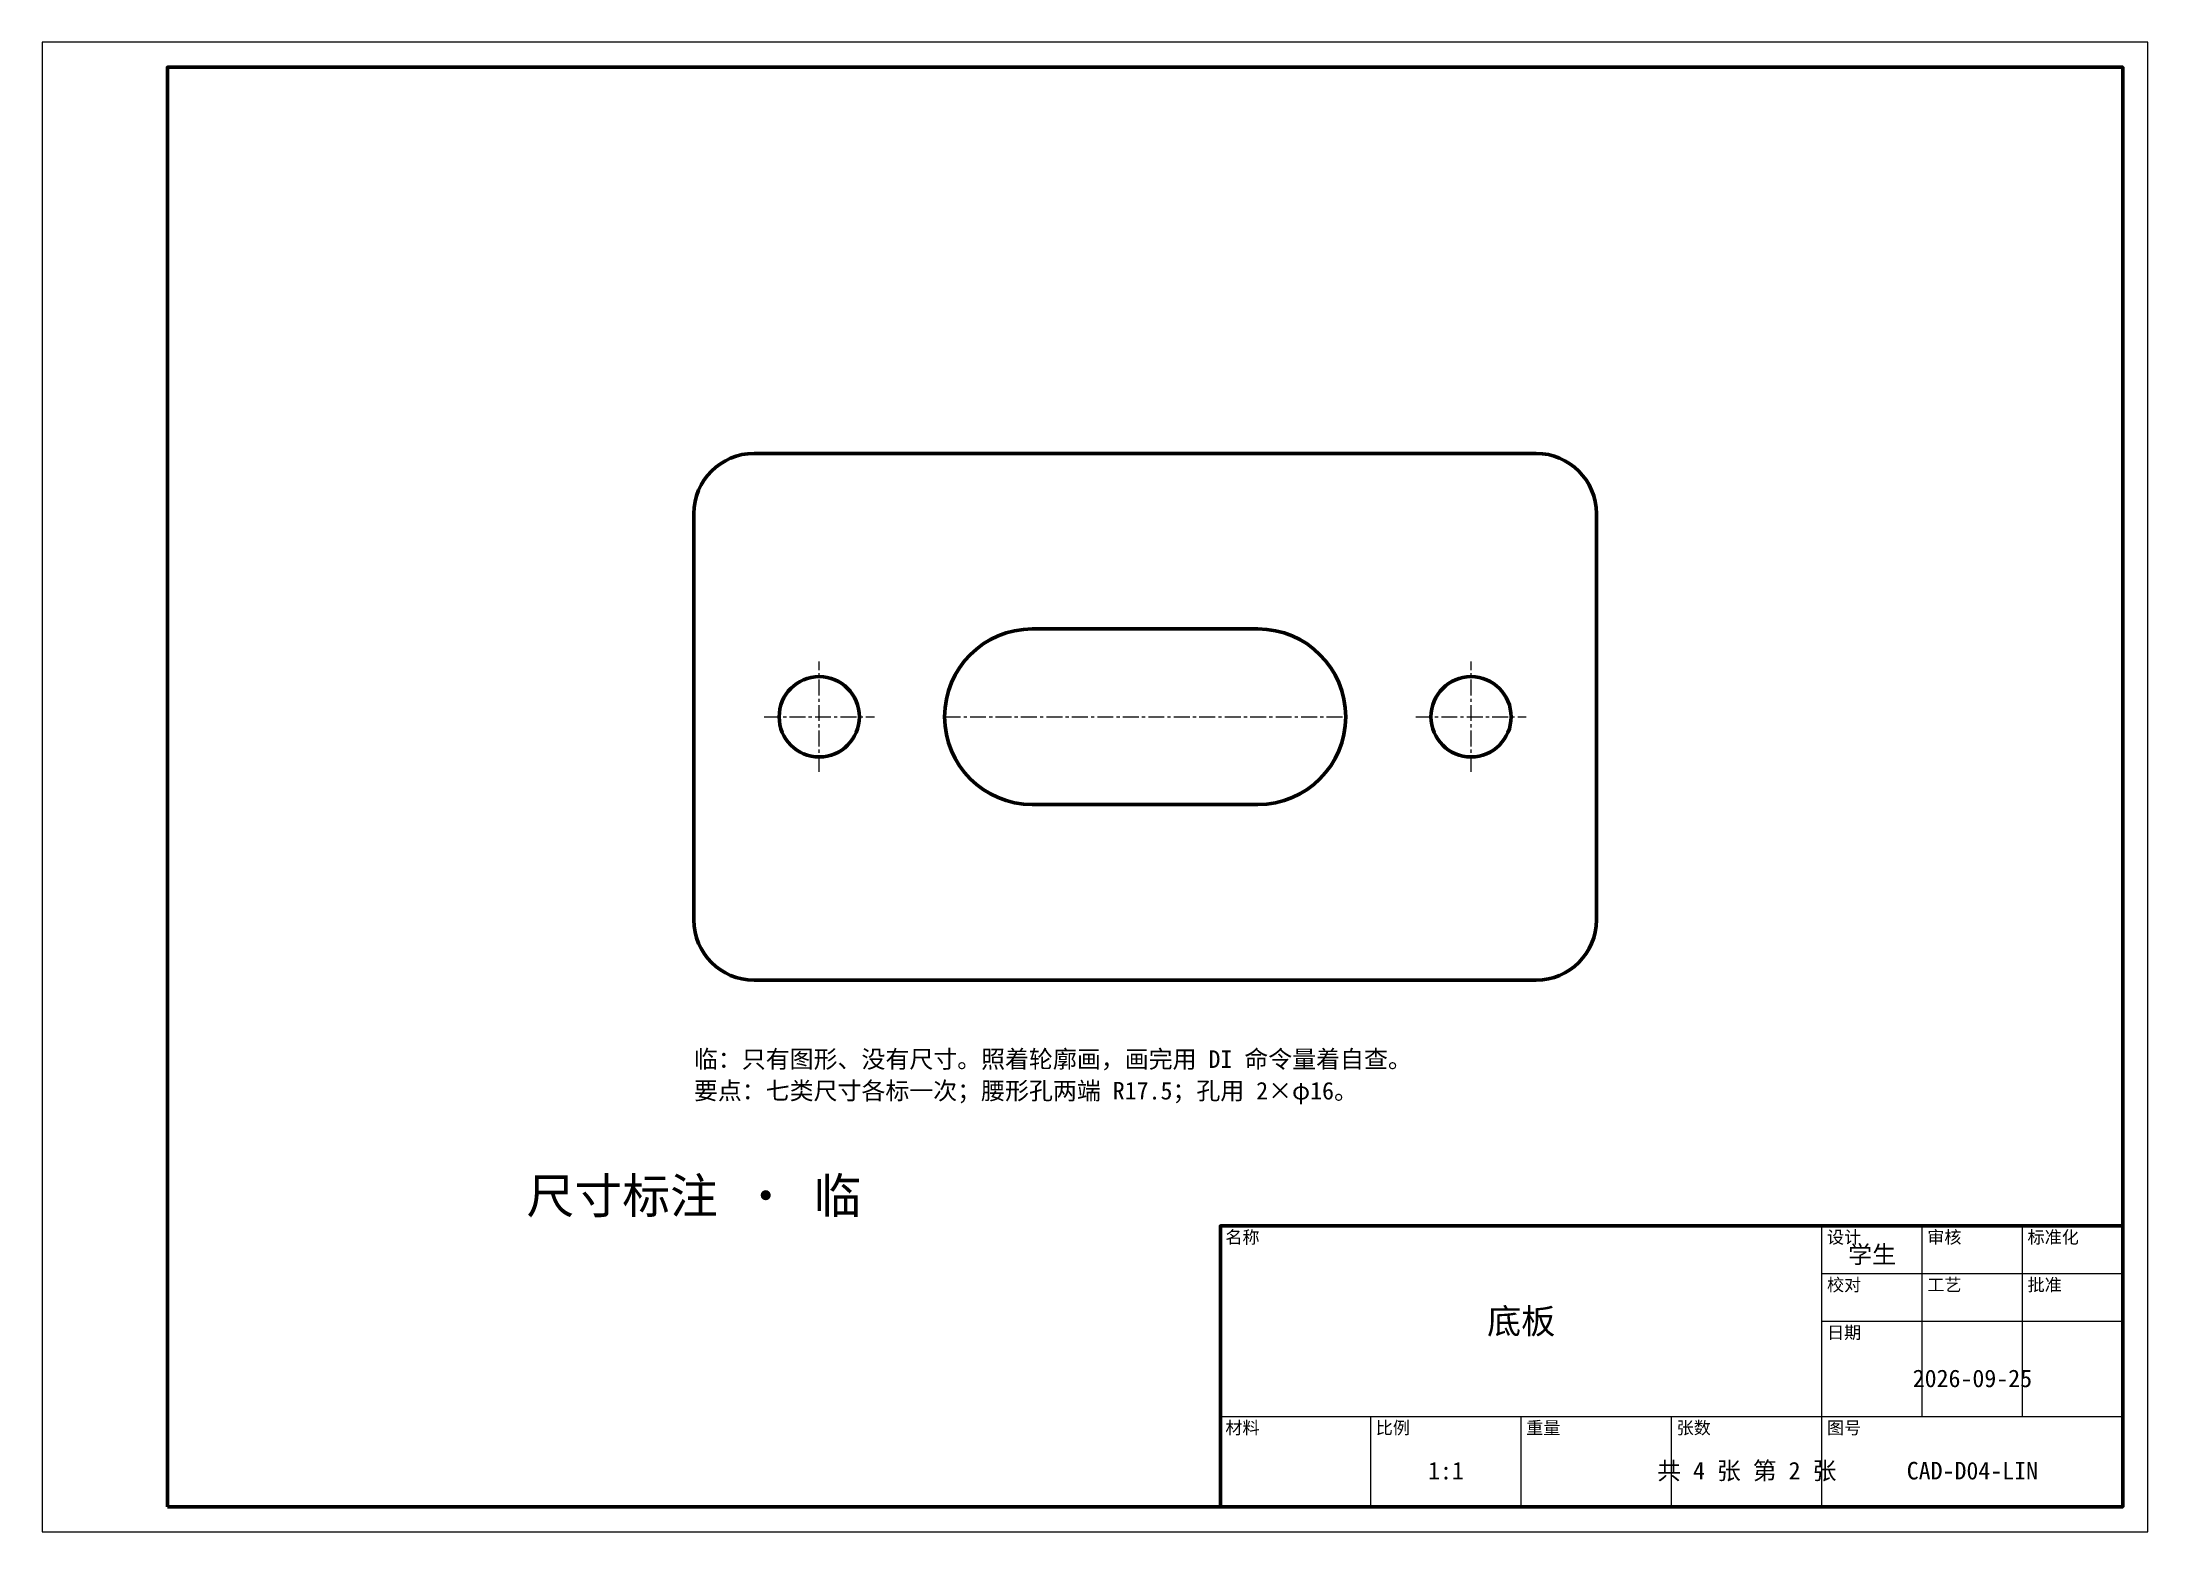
# Model space of a CAD drawing. Header units: millimetres. Extents: x 0 to 420, y 0 to 297.
import ezdxf
from ezdxf.enums import TextEntityAlignment as Align

# ---------------------------------------------------------------- set-up
doc = ezdxf.new("R2010")
doc.units = ezdxf.units.MM
doc.linetypes.add('CENTER', pattern=[5.08, 3.175, -0.635, 0.635, -0.635])
for name, color, linetype, lineweight in [('图框', 7, 'CONTINUOUS', 70), ('文字', 7, 'CONTINUOUS', 25), ('粗实线', 7, 'CONTINUOUS', 70), ('细实线', 3, 'CONTINUOUS', 25), ('细点画线', 1, 'CENTER', 25)]:
    doc.layers.add(name, color=color, linetype=linetype, lineweight=lineweight)
doc.styles.add('长仿宋', font='simfang.ttf', dxfattribs={"width": 0.7})

msp = doc.modelspace()

# ---------------------------------------------------------------- linework, layer by layer
at = {"layer": '图框'}
for points in [[(25, 5), (415, 5), (415, 292), (25, 292)], [(235, 5), (415, 5), (415, 61), (235, 61)]]:
    msp.add_lwpolyline(points, close=True, dxfattribs=at)
at = {"layer": '粗实线'}
for p, q in [((142, 215), (298, 215)), ((130, 122), (130, 203)), ((310, 203), (310, 122)), ((197.5, 180), (242.5, 180)), ((180, 162.5), (180, 162.5)), ((260, 162.5), (260, 162.5)), ((242.5, 145), (197.5, 145)), ((298, 110), (142, 110))]:
    msp.add_line(p, q, dxfattribs=at)
for centre in [(155, 162.5), (285, 162.5)]:
    msp.add_circle(centre, 8, dxfattribs=at)
for centre, radius, start, end in [((142, 203), 12, 90, 180), ((298, 203), 12, 0, 90), ((197.5, 162.5), 17.5, 90, 180), ((242.5, 162.5), 17.5, 0, 90), ((197.5, 162.5), 17.5, 180, 270), ((242.5, 162.5), 17.5, 270, 360), ((142, 122), 12, 180, 270), ((298, 122), 12, 270, 360)]:
    msp.add_arc(centre, radius, start, end, dxfattribs=at)
at = {"layer": '细实线'}
for p, q in [((355, 5), (355, 61)), ((375, 23), (375, 61)), ((395, 23), (395, 61)), ((355, 51.5), (415, 51.5)), ((355, 42), (415, 42)), ((235, 23), (415, 23)), ((265, 5), (265, 23)), ((295, 5), (295, 23)), ((325, 5), (325, 23))]:
    msp.add_line(p, q, dxfattribs=at)
msp.add_lwpolyline([(0, 0), (420, 0), (420, 297), (0, 297)], close=True, dxfattribs=at)
at = {"layer": '细点画线'}
for p, q in [((155, 151.5), (155, 173.5)), ((285, 151.5), (285, 173.5)), ((144, 162.5), (166, 162.5)), ((180, 162.5), (260, 162.5)), ((274, 162.5), (296, 162.5))]:
    msp.add_line(p, q, dxfattribs=at)

# ---------------------------------------------------------------- texts
at = {"layer": '文字', "style": '长仿宋'}
for s, height, p in [('临：只有图形、没有尺寸。照着轮廓画，画完用 DI 命令量着自查。', 3.5, (130, 96)), ('要点：七类尺寸各标一次；腰形孔两端 R17.5；孔用 2×φ16。', 3.5, (130, 89.7)), ('名称', 2.5, (236, 60)), ('设计', 2.5, (356, 60)), ('审核', 2.5, (376, 60)), ('标准化', 2.5, (396, 60)), ('校对', 2.5, (356, 50.5)), ('工艺', 2.5, (376, 50.5)), ('批准', 2.5, (396, 50.5)), ('日期', 2.5, (356, 41)), ('材料', 2.5, (236, 22)), ('比例', 2.5, (266, 22)), ('重量', 2.5, (296, 22)), ('张数', 2.5, (326, 22)), ('图号', 2.5, (356, 22))]:
    msp.add_text(s, height=height, dxfattribs=at).set_placement(p, align=Align.TOP_LEFT)
for s, height, p in [('尺寸标注 · 临', 7, (130, 67)), ('学生', 3.5, (365, 55.3)), ('底板', 5, (295, 42)), ('2026-09-25', 3.5, (385, 30.6)), ('1:1', 3.5, (280, 12.2)), ('共 4 张 第 2 张', 3.5, (340, 12.2)), ('CAD-D04-LIN', 3.5, (385, 12.2))]:
    msp.add_text(s, height=height, dxfattribs=at).set_placement(p, align=Align.MIDDLE_CENTER)

doc.saveas('drawing.dxf')
